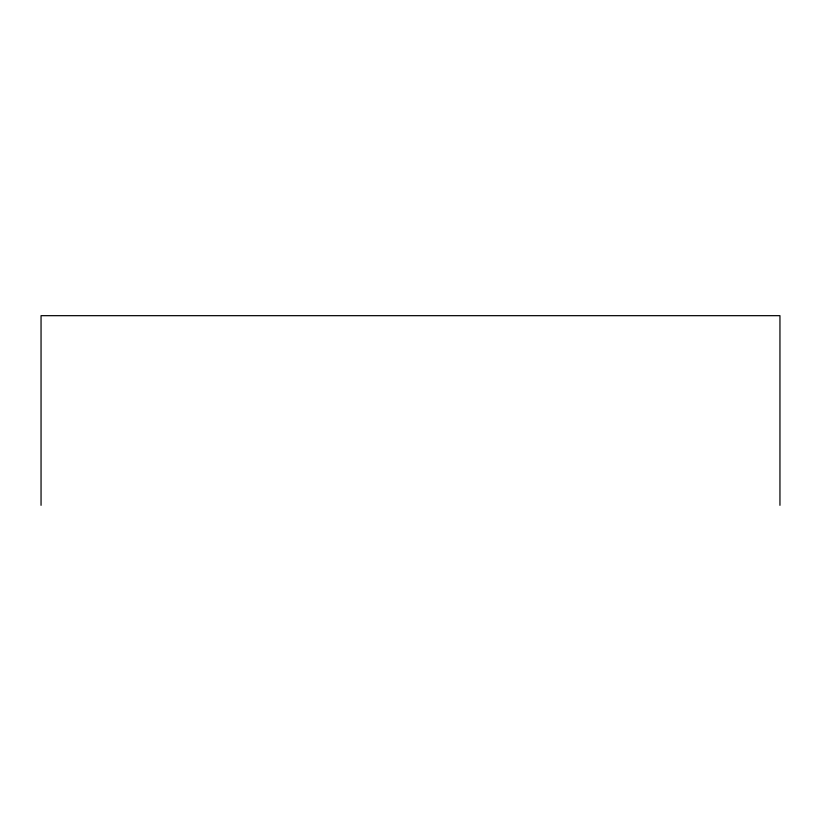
<?xml version="1.0" encoding="UTF-8"?>
<svg xmlns="http://www.w3.org/2000/svg" width="821" height="821" viewBox="0 0 821 821"><rect width="100%" height="100%" fill="white"/><g stroke="black" fill="none" stroke-linecap="round" stroke-linejoin="round"><path stroke-width="1.23" d="M779.95 505.326L779.95 315.675L41.05 315.675L41.05 505.326"/></g></svg>
